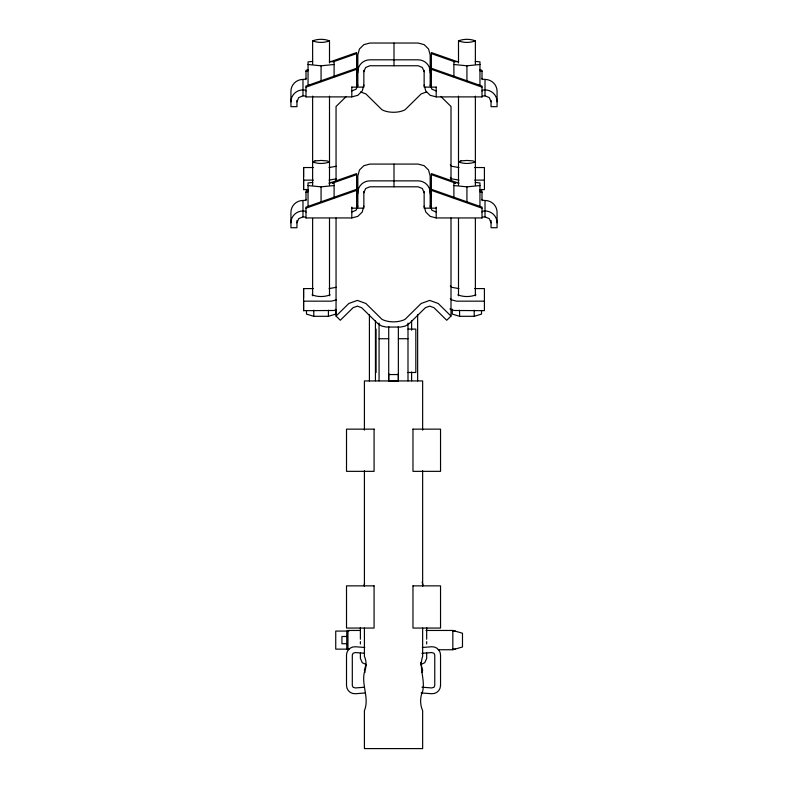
<?xml version="1.0" encoding="UTF-8"?>
<svg xmlns="http://www.w3.org/2000/svg" width="788" height="788" viewBox="0 0 788 788"><rect width="100%" height="100%" fill="white"/><g stroke="black" fill="none" stroke-linecap="round" stroke-linejoin="round"><path stroke-width="1.18" d="M336.052 309.723L334.004 310.492L303.587 310.659L303.587 288.585L313.289 288.585M308.453 189.583L303.587 189.613L303.587 167.539L313.289 167.539M398.354 326.675L398.354 380.929L388.711 380.929L388.711 373.542M394 164.091L394 186.795M394 43.044L394 65.749M398.354 380.929L398.354 373.542M452.282 309.241L452.282 314.107L459.581 316.303L474.218 316.303L481.517 314.107L481.517 310.452M458.498 295.776L458.498 218.404M458.498 185.249L458.498 96.126M458.498 62.971L458.498 40.868C463.699 38.799 470.16 38.799 475.371 40.868L475.371 64.202M459.581 316.303L459.581 310.226M474.218 316.303L474.218 310.226M475.371 295.776L475.371 218.404M475.371 185.249L475.371 96.126M481.517 191.839L481.517 189.406M365.918 664.648L364.42 670.243L365.011 672.479M422.043 672.479L422.644 670.243L420.546 662.403M363.839 85.104L362.244 90.955L357.831 95.309L351.812 96.894L306 96.894L305.045 96.018L302.986 95.85L298.721 97.584L296.958 101.78M363.839 206.151L362.244 212.011L357.831 216.355L351.812 217.941L306 217.941L305.045 217.064L302.986 216.897L298.721 218.631L296.958 222.827M363.889 585.632L364.588 583.278M356.511 75.599L357.831 72.447M357.831 85.025L356.068 89.221L351.812 90.955M363.859 71.688L365.632 67.492L369.887 65.749L418.113 65.749L422.368 67.492L424.141 71.688M356.511 196.645L357.831 193.493M357.831 206.072L356.068 210.268L351.812 212.011M363.859 192.735L365.632 188.539L369.887 186.795L418.113 186.795L422.368 188.539L424.141 192.735M346.287 96.422L336.052 106.498L336.052 181.26M336.052 316.067L348.838 303.478L357.368 300.405L365.888 303.478L382.032 319.376C388.385 322.676 398.669 322.676 405.022 319.376L421.166 303.478L429.696 300.405L438.217 303.478L451.002 316.067L446.737 320.263L433.952 307.675L429.696 306.138L425.431 307.675L409.287 323.572L405.337 326.055L400.757 327.05L386.297 327.05L381.727 326.055L377.767 323.572L361.623 307.675L357.368 306.138L353.103 307.675L340.317 320.263L336.052 316.067L336.052 218.03M306 78.386L305.045 79.263L302.986 79.43A12.056 11.869 0 0 0 290.93 91.3L290.93 106.666L296.958 106.666L296.958 100.381M306 199.433L305.045 200.319L302.986 200.477A12.056 11.869 0 0 0 290.93 212.356L290.93 227.722L296.958 227.722L296.958 220.502M482 90.955L482.955 90.078L485.014 89.911A12.056 11.869 0 0 1 497.07 101.78M424.161 85.104L425.756 90.955L430.169 95.309L436.188 96.894L482 96.894L482.955 96.018L485.014 95.85L489.279 97.584L491.042 101.78M482 212.011L482.955 211.125L485.014 210.957A12.056 11.869 0 0 1 497.07 222.827M424.161 206.151L425.756 212.011L430.169 216.355L436.188 217.941L482 217.941L482.955 217.064L485.014 216.897L489.279 218.631L491.042 222.827M420.654 664.678L424.771 662.688L426.682 658.394L426.682 653.025M312.629 64.202L312.629 40.868C317.84 38.799 324.301 38.799 329.502 40.868L329.502 62.971M329.502 40.868C324.301 42.936 317.84 42.936 312.629 40.868M475.371 40.868C470.16 42.936 463.699 42.936 458.498 40.868M330.113 294.87C324.528 297.086 317.603 297.086 312.028 294.87M475.972 294.87C470.397 297.086 463.472 297.086 457.887 294.87M426.495 91.989L421.166 93.91L405.022 109.808C398.669 113.108 388.385 113.108 382.032 109.808L365.888 93.91L360.559 91.989M308.305 69.541L306 70.349L306 79.637M330.162 61.858L356.629 52.55L356.629 87.123L351.812 87.123M306 71.403L308.305 70.595M333.619 61.691L356.629 53.594M356.629 68.26L306 86.069L306 96.894M306 87.123L356.629 69.314M308.305 190.588L306 191.405L306 200.684M329.01 183.308L356.629 173.596L356.629 208.17L351.812 208.17M306 192.449L308.305 191.642M332.467 183.141L356.629 174.641M356.629 189.307L306 207.116L306 217.941M306 208.17L356.629 190.361M306.483 310.452L306.483 314.107L313.782 316.303L328.419 316.303L335.718 314.107L335.718 309.241M438.207 649.745L452.834 649.745L462.487 646.978L462.487 633.237L452.834 630.459L426.012 630.459M336.309 166.268L329.059 167.539M336.309 178.837L329.059 180.117M336.309 287.315L329.059 288.585M336.309 299.893L331.492 301.164L303.587 301.164L303.587 310.659M312.777 61.405L308.039 61.878L308.039 85.271L310.403 85.508M308.039 64.498L321.071 65.798L334.102 64.498M458.636 61.405L453.898 61.878L453.898 76.712M453.898 64.498L466.929 65.798L479.961 64.498M477.597 85.508L479.961 85.271L479.961 61.878L475.223 61.405M312.777 182.452L308.039 182.924L308.039 206.318M308.039 185.544L321.071 186.845L334.102 185.544M458.636 182.452L453.898 182.924L453.898 197.758M453.898 185.544L466.929 186.845L479.961 185.544M422.299 647.48L431.637 646.751A8.333 8.333 0 0 1 440.541 654.986L440.541 685.501A8.333 8.333 0 0 1 431.637 693.726L421.137 692.918M421.925 653.301L431.637 652.553L433.942 653.193L434.759 654.986L434.759 685.501L433.942 687.294L431.637 687.934L421.925 687.185M363.928 687.284L355.418 687.934L353.123 687.294L352.305 685.501L352.305 654.986L353.123 653.193L355.418 652.553L363.928 653.203M364.755 693.007L355.418 693.736A8.333 8.333 0 0 1 346.513 685.501L346.513 654.986A8.333 8.333 0 0 1 355.418 646.761L364.755 647.48M436.188 87.123L431.371 87.123L431.371 52.55L457.838 61.858M458.941 167.539L451.691 166.268L450.273 164.879M474.711 167.539L484.413 167.539L484.413 189.613L479.547 189.583M313.289 180.117L303.587 180.117L303.587 189.613M458.941 180.117L451.691 178.837L450.273 177.448M474.711 180.117L484.413 180.117M436.188 208.17L431.371 208.17L431.371 173.596L458.99 183.308M458.941 288.585L451.691 287.315L450.273 285.926M474.711 288.585L484.413 288.585L484.413 310.659L453.996 310.492L449.909 308.955M484.413 301.164L456.508 301.164L451.691 299.893L450.273 298.494M407.997 329.089L415.828 329.089L415.828 372.488L407.997 372.488M379.067 338.732L388.711 338.732M398.354 338.732L407.997 338.732M388.711 374.546L398.354 374.546M360.155 630.459L347.961 630.459L347.961 649.745M348.966 631.07L335.737 631.07L335.737 649.145L348.966 649.145M452.962 631.07L455.395 631.07M346.759 636.487L341.933 636.487L341.933 643.727L346.759 643.727M452.509 649.145L455.395 649.145M491.042 100.381L491.042 106.666L497.07 106.666L497.07 91.3A12.056 11.869 0 0 0 485.014 79.43L482.955 79.263L482 78.386M491.042 220.502L491.042 227.722L497.07 227.722L497.07 212.356A12.056 11.869 0 0 0 485.014 200.477L482.955 200.319L482 199.433M329.364 61.405L334.102 61.878L334.102 76.712M475.223 182.452L479.961 182.924L479.961 206.318M329.364 182.452L334.102 182.924L334.102 197.758M479.695 69.541L482 70.349L482 79.637M431.371 53.594L454.38 61.691M479.695 70.595L482 71.403M431.371 68.26L482 86.069L482 96.894M431.371 69.314L482 87.123M479.695 190.588L482 191.405L482 200.684M431.371 174.641L455.533 183.141M479.695 191.642L482 192.449M431.371 189.307L482 207.116L482 217.941M431.371 190.361L482 208.17M436.188 90.955L431.932 89.221L430.169 85.025M436.188 212.011L431.932 210.268L430.169 206.072M366.41 664.678L362.293 662.688L360.382 658.394L360.382 653.025M306 90.955L305.045 90.078L302.986 89.911A12.056 11.869 0 0 0 290.93 101.78M306 212.011L305.045 211.125L302.986 210.957A12.056 11.869 0 0 0 290.93 222.827M440.778 96.422L451.002 106.498L451.002 181.26M430.169 72.447L431.489 75.599M430.169 193.493L431.489 196.645M422.122 582.096L423.176 585.632M485.014 79.43L485.014 95.85M485.014 200.477L485.014 216.897M466.929 65.798L466.929 81.686M466.929 186.845L466.929 201.511M452.834 630.459L452.834 649.745M451.002 218.03L451.002 316.067M436.188 87.044L436.188 96.894M436.188 207.116L436.188 217.941M426.682 627.455L426.682 639.226M426.682 641.609L426.682 643.983M424.141 70.349L424.141 87.123L430.169 87.123L430.169 54.924L428.544 48.984L424.141 44.64L418.113 43.035L369.887 43.035L363.859 44.64L359.456 48.984L357.831 54.924L357.831 87.123L363.859 87.123L363.859 70.349M424.141 191.405L424.141 208.17L430.169 208.17L430.169 175.97L428.544 170.031L424.141 165.687L418.113 164.081L369.887 164.081L363.859 165.687L359.456 170.031L357.831 175.97L357.831 208.17L363.859 208.17L363.859 191.405M422.644 430.11L422.644 380.929L364.42 380.929L364.42 430.11M422.644 470.692L422.644 586.292M422.644 628.095L422.644 656.384C418.576 667.672 425.451 679.551 422.644 691.342C419.945 697.153 419.945 704.807 422.644 710.628L422.644 748.6L364.42 748.6L364.42 710.628C369.592 698.168 361.259 685.058 364.42 672.056C366.607 667.328 366.607 661.102 364.42 656.384L364.42 628.095M417.64 314.707L417.64 380.988M411.612 320.598L411.612 330.172M411.612 371.975L411.612 380.85M407.997 323.06L407.997 380.929M388.711 326.675L388.711 380.929M379.067 323.06L379.067 380.929M376.053 329.089L376.053 372.488M375.443 320.598L375.443 380.85M369.414 314.707L369.414 380.988M364.42 470.692L364.42 586.292M360.382 627.455L360.382 639.226M360.382 641.609L360.382 643.983M351.812 87.044L351.812 96.894M351.812 207.116L351.812 217.941M346.759 631.07L346.759 649.145M329.502 96.126L329.502 185.249M329.502 218.404L329.502 295.776M328.419 310.226L328.419 316.303M321.071 65.798L321.071 81.686M321.071 186.845L321.071 201.511M313.782 310.226L313.782 316.303M312.629 96.126L312.629 185.249M312.629 218.404L312.629 295.776M306.483 189.406L306.483 191.839M303.587 167.539L303.587 177.034M303.587 288.585L303.587 298.081M302.986 79.43L302.986 95.85M302.986 200.477L302.986 216.897M430.169 192.735A12.056 11.869 0 0 0 418.113 180.866L369.887 180.866A12.056 11.869 0 0 0 357.831 192.735M430.169 71.688A12.056 11.869 0 0 0 418.113 59.819L369.887 59.819A12.056 11.869 0 0 0 357.831 71.688M412.971 585.858L412.971 628.056L440.541 628.056L440.541 585.858L412.971 585.858M412.971 429.145L412.971 471.342L440.541 471.342L440.541 429.145L412.971 429.145M315.101 160.88L312.629 161.914C317.84 163.983 324.301 163.983 329.502 161.914L327.04 160.88L321.071 160.447L315.101 160.88M460.96 160.88L458.498 161.914C463.699 163.983 470.16 163.983 475.371 161.914L472.899 160.88L466.929 160.447L460.96 160.88M374.083 429.145L346.513 429.145L346.513 471.342L374.083 471.342L374.083 429.145M374.083 585.858L346.513 585.858L346.513 628.056L374.083 628.056L374.083 585.858"/></g></svg>
